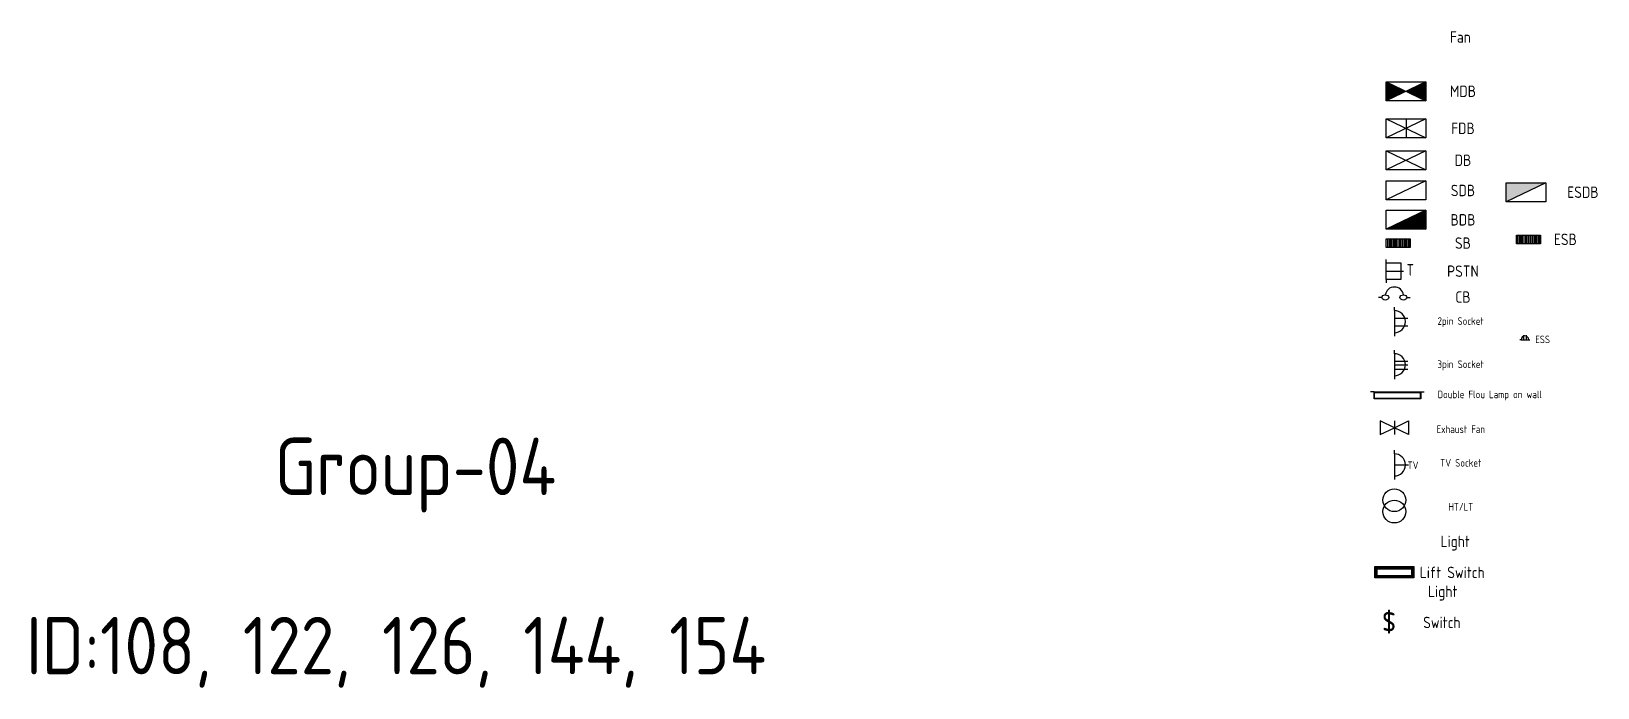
# Model space of a CAD drawing. Header units: inches. Extents: x 33646 to 69385, y 30083 to 61001.
# Drawn here: x 38063 to 38970, y 30083 to 30464 of the extents above; entities that cross this region are included whole.
import ezdxf
from ezdxf.enums import TextEntityAlignment as Align

# ---------------------------------------------------------------- set-up
doc = ezdxf.new("R2010")
doc.units = ezdxf.units.IN
doc.header["$MEASUREMENT"] = 0
doc.linetypes.add('HIDDEN', pattern=[9.525, 6.35, -3.175])
doc.layers.add('All Text', color=7, linetype='Continuous', plot=False)
doc.styles.add('YQ_DIM', font='SUPEROS.SHX', dxfattribs={"width": 0.8, "bigfont": 'HZDX.SHX'})

msp = doc.modelspace()

# ---------------------------------------------------------------- hatches: boundary and pattern name
h = msp.add_hatch()
h.set_pattern_fill('ANSI34', color=256)
h.set_pattern_definition([(45, (2773.0163, 433.09735), (-0.530330086, 0.530330086), []), (45, (2773.19304, 433.09735), (-0.530330086, 0.530330086), []), (45, (2773.3698, 433.09735), (-0.530330086, 0.530330086), []), (45, (2773.5466, 433.09735), (-0.530330086, 0.530330086), [])])
h.paths.add_polyline_path([(38847.52, 30434.6), (38847.52, 30423.6), (38859.02, 30429.1)])
h.paths.add_polyline_path([(38859.02, 30429.1), (38870.52, 30423.6), (38870.52, 30434.6)])
h.paths.add_polyline_path([(38870.52, 30360.1), (38847.52, 30349.1), (38870.52, 30349.1)])
at = {"linetype": 'HIDDEN'}
h = msp.add_hatch(color=4, dxfattribs=at)
h.set_gradient(color1=(255, 255, 255), one_color=1, tint=1)
h.paths.add_polyline_path([(38917.02, 30376.1), (38917.02, 30365.1), (38940.02, 30376.1)])
h = msp.add_hatch()
h.set_pattern_fill('MUDST', color=256)
h.set_pattern_definition([(0, (2848.51627, 435.26684), (0.5, 0.25), [0.25, -0.25, 0, -0.25, 0, -0.25])])
h.paths.add_polyline_path([(38937.02, 30340.77), (38937.02, 30345.77), (38923.02, 30345.77), (38923.02, 30340.77)])
h = msp.add_hatch()
h.set_pattern_fill('MUDST', color=256)
h.set_pattern_definition([(0, (2773.01627, 433.09735), (0.5, 0.25), [0.25, -0.25, 0, -0.25, 0, -0.25])])
h.paths.add_polyline_path([(38861.52, 30338.6), (38861.52, 30343.6), (38847.52, 30343.6), (38847.52, 30338.6)])

# ---------------------------------------------------------------- linework, layer by layer
for p, q in [((38847.52, 30434.6), (38870.52, 30423.6)), ((38870.52, 30434.6), (38847.52, 30423.6)), ((38847.52, 30413.1), (38870.52, 30402.1)), ((38870.52, 30413.1), (38847.52, 30402.1)), ((38859.02, 30413.1), (38859.02, 30402.1)), ((38847.52, 30394.6), (38870.52, 30383.6)), ((38870.52, 30394.6), (38847.52, 30383.6)), ((38870.52, 30377.1), (38847.52, 30366.1)), ((38940.02, 30376.1), (38917.02, 30365.1)), ((38870.52, 30360.1), (38847.52, 30349.1)), ((38847.52, 30329.6), (38847.52, 30331.6)), ((38847.52, 30324.85), (38857.52, 30324.85)), ((38847.52, 30320.1), (38847.52, 30318.1)), ((38845.02, 30309.6), (38843.02, 30309.6)), ((38859.52, 30309.6), (38861.52, 30309.6)), ((38852.27, 30302.01), (38852.27, 30304.01)), ((38852.27, 30302.01), (38852.27, 30289.19)), ((38852.27, 30297.6), (38860.02, 30297.6)), ((38852.27, 30293.6), (38852.27, 30293.1)), ((38852.27, 30293.1), (38860.02, 30293.1)), ((38852.27, 30289.19), (38852.27, 30287.19)), ((38925.71, 30285.1), (38925.02, 30285.1)), ((38925.71, 30285.1), (38930.15, 30285.1)), ((38927.24, 30285.1), (38927.24, 30287.78)), ((38928.63, 30285.1), (38928.8, 30285.1)), ((38928.8, 30285.1), (38928.8, 30287.78)), ((38930.15, 30285.1), (38930.85, 30285.1)), ((38852.27, 30277.01), (38852.27, 30279.01)), ((38852.27, 30277.01), (38852.27, 30264.19)), ((38852.27, 30272.6), (38860.02, 30272.6)), ((38852.27, 30270.6), (38860.02, 30270.6)), ((38852.27, 30268.6), (38852.27, 30268.1)), ((38852.27, 30268.1), (38860.02, 30268.1)), ((38852.27, 30264.19), (38852.27, 30262.19)), ((38840.52, 30254.85), (38838.52, 30254.85)), ((38867.52, 30254.85), (38869.52, 30254.85)), ((38852.27, 30238.1), (38852.27, 30230.1)), ((38852.27, 30219.01), (38852.27, 30221.01)), ((38852.27, 30219.01), (38852.27, 30206.19)), ((38852.27, 30212.6), (38860.52, 30212.6)), ((38852.27, 30210.6), (38852.27, 30210.1)), ((38852.27, 30206.19), (38852.27, 30204.19))]:
    msp.add_line(p, q)
for points in [[(38847.52, 30434.6), (38870.52, 30434.6), (38870.52, 30423.6), (38847.52, 30423.6)], [(38847.52, 30413.1), (38870.52, 30413.1), (38870.52, 30402.1), (38847.52, 30402.1)], [(38847.52, 30394.6), (38870.52, 30394.6), (38870.52, 30383.6), (38847.52, 30383.6)], [(38847.52, 30377.1), (38870.52, 30377.1), (38870.52, 30366.1), (38847.52, 30366.1)], [(38917.02, 30376.1), (38940.02, 30376.1), (38940.02, 30365.1), (38917.02, 30365.1)], [(38847.52, 30360.1), (38870.52, 30360.1), (38870.52, 30349.1), (38847.52, 30349.1)], [(38923.02, 30345.77), (38937.02, 30345.77), (38937.02, 30340.77), (38923.02, 30340.77)], [(38847.52, 30343.6), (38861.52, 30343.6), (38861.52, 30338.6), (38847.52, 30338.6)], [(38847.52, 30329.6), (38856.02, 30329.6), (38856.02, 30320.1), (38847.52, 30320.1)], [(38840.52, 30254.85), (38867.52, 30254.85), (38867.52, 30250.85), (38840.52, 30250.85)], [(38840.77, 30254.6), (38867.27, 30254.6), (38867.27, 30251.1), (38840.77, 30251.1)], [(38844.02, 30238.1), (38844.02, 30230.1), (38852.27, 30234.1)], [(38860.52, 30238.1), (38860.52, 30230.1), (38852.27, 30234.1)], [(38841.02, 30153.6), (38863.52, 30153.6), (38863.52, 30147.1), (38841.02, 30147.1)], [(38841.27, 30153.35), (38863.27, 30153.35), (38863.27, 30147.35), (38841.27, 30147.35)], [(38841.52, 30153.1), (38863.02, 30153.1), (38863.02, 30147.6), (38841.52, 30147.6)], [(38841.77, 30152.85), (38862.77, 30152.85), (38862.77, 30147.85), (38841.77, 30147.85)], [(38842.02, 30152.6), (38862.52, 30152.6), (38862.52, 30148.1), (38842.02, 30148.1)], [(38842.27, 30152.35), (38862.27, 30152.35), (38862.27, 30148.35), (38842.27, 30148.35)]]:
    msp.add_lwpolyline(points, close=True)
for centre in [(38852.27, 30192.1), (38852.27, 30185.5)]:
    msp.add_circle(centre, 6.6)
for centre, radius, start, end in [((38852.27, 30310.35), 5.3, 8.1301, 171.8699), ((38852.27, 30295.6), 6.41, 270, 90), ((38927.93, 30285.1), 2.22, 0, 180), ((38852.27, 30270.6), 6.41, 270, 90), ((38852.27, 30212.6), 6.41, 270, 90)]:
    msp.add_arc(centre, radius, start, end)
for centre in [(38847.02, 30309.6), (38857.52, 30309.6)]:
    msp.add_ellipse(centre, major_axis=(2, 0), ratio=0.75)

# ---------------------------------------------------------------- texts
at = {"style": 'YQ_DIM'}
for s, height, p in [('Fan', 6.61, (38890.52, 30460.52)), ('MDB', 6.61, (38892.02, 30429.1)), ('FDB', 6.61, (38892.02, 30407.6)), ('DB', 6.61, (38892.02, 30389.1)), ('SDB', 6.61, (38892.02, 30371.6)), ('ESDB', 6.61, (38961.52, 30370.6)), ('BDB', 6.61, (38892.02, 30354.6)), ('ESB', 6.61, (38951.36, 30343.27)), ('SB', 6.61, (38892.02, 30341.1)), ('T', 6.61, (38861.52, 30325.6)), ('PSTN', 6.61, (38892.02, 30324.85)), ('CB', 6.61, (38892.02, 30309.85)), ('2pin Socket', 4.3782, (38890.67, 30295.26)), ('ESS', 4.378, (38938.18, 30285.32)), ('3pin Socket', 4.3782, (38890.67, 30270.26)), ('Double Flou Lamp on wall', 4.3782, (38907.52, 30252.76)), ('Exhaust Fan', 4.3782, (38890.76, 30233.26)), ('TV', 4.378, (38863.1, 30212.37)), ('TV Socket', 4.378, (38890.76, 30213.76)), ('HT/LT', 4.378, (38890.76, 30188.26)), ('Light', 6.61, (38887.52, 30167.27)), ('Lift Switch', 6.6102, (38885.79, 30150.28)), ('Light', 6.61, (38880.29, 30138.28)), ('Switch', 6.61, (38879.79, 30121.28))]:
    msp.add_text(s, height=height, dxfattribs=at).set_placement(p, align=Align.MIDDLE)
at = {"linetype": 'HIDDEN', "style": 'YQ_DIM'}
msp.add_text('$', height=13.95, dxfattribs=at).set_placement((38849.19, 30121.76), align=Align.MIDDLE)
at = {"layer": 'All Text', "linetype": 'HIDDEN', "style": 'YQ_DIM'}
for s, p in [('Group-04', (38285.15, 30206.74)), ('ID:108, 122, 126, 144, 154', (38273.93, 30104.04))]:
    msp.add_text(s, height=33.284, dxfattribs=at).set_placement(p, align=Align.MIDDLE)

doc.saveas('drawing.dxf')
